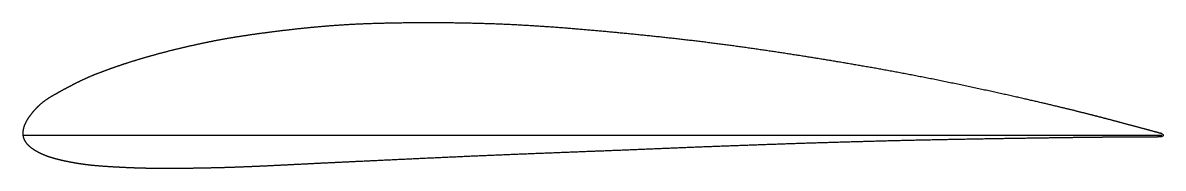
# Model space of a CAD drawing. Header units: millimetres. Extents: x 0 to 200, y -6 to 20.
import ezdxf

# ---------------------------------------------------------------- set-up
doc = ezdxf.new("R2010")
doc.units = ezdxf.units.MM
doc.layers.get('0').update_dxf_attribs({"linetype": 'CONTINUOUS'})

msp = doc.modelspace()

# ---------------------------------------------------------------- linework, layer by layer
msp.add_line((0, 0), (200, 0))
msp.add_open_spline([(200, 0.26), (199.54, 0.38), (198.64, 0.63), (197.32, 0.99), (195.61, 1.45), (193.55, 2), (191.58, 2.53), (189.66, 3.03), (187.75, 3.52), (185.81, 4.02), (183.76, 4.52), (181.55, 5.05), (179.15, 5.62), (176.53, 6.23), (173.71, 6.87), (170.72, 7.53), (167.62, 8.2), (164.45, 8.87), (161.27, 9.53), (158.13, 10.16), (155.05, 10.75), (152.04, 11.31), (149.09, 11.85), (146.19, 12.35), (143.31, 12.84), (140.45, 13.31), (137.56, 13.77), (134.65, 14.23), (131.71, 14.68), (128.73, 15.11), (125.72, 15.54), (122.69, 15.94), (119.64, 16.33), (116.6, 16.7), (113.56, 17.04), (110.55, 17.36), (107.57, 17.67), (104.62, 17.96), (101.71, 18.23), (98.83, 18.49), (95.95, 18.73), (93.07, 18.95), (90.15, 19.15), (87.16, 19.32), (84.1, 19.47), (80.95, 19.58), (77.74, 19.66), (74.5, 19.71), (71.29, 19.72), (68.18, 19.71), (65.21, 19.67), (62.45, 19.61), (59.91, 19.52), (57.61, 19.42), (55.48, 19.29), (53.46, 19.14), (51.48, 18.97), (49.48, 18.77), (47.41, 18.55), (45.29, 18.3), (43.15, 18.03), (41.03, 17.75), (38.93, 17.45), (36.88, 17.13), (34.83, 16.77), (32.75, 16.37), (30.61, 15.92), (28.4, 15.42), (26.18, 14.89), (24, 14.33), (21.96, 13.76), (20.1, 13.22), (18.47, 12.71), (17.03, 12.23), (15.7, 11.77), (14.41, 11.31), (13.07, 10.81), (11.62, 10.22), (10.07, 9.51), (8.46, 8.7), (6.93, 7.88), (5.61, 7.14), (4.57, 6.54), (3.72, 5.98), (2.83, 5.25), (1.76, 4.16), (0.67, 2.73), (-0.08, 1.16), (-0.14, -0.32), (0.55, -1.53), (1.67, -2.43), (2.81, -3.05), (3.76, -3.48), (4.69, -3.82), (5.85, -4.16), (7.3, -4.5), (8.94, -4.82), (10.61, -5.09), (12.19, -5.27), (13.64, -5.39), (14.99, -5.48), (16.33, -5.56), (17.74, -5.63), (19.3, -5.7), (21.09, -5.76), (23.09, -5.79), (25.26, -5.8), (27.51, -5.79), (29.76, -5.77), (31.95, -5.73), (34.07, -5.68), (36.15, -5.63), (38.21, -5.55), (40.29, -5.47), (42.42, -5.38), (44.56, -5.27), (46.7, -5.17), (48.79, -5.06), (50.82, -4.96), (52.8, -4.86), (54.8, -4.77), (56.89, -4.67), (59.13, -4.56), (61.58, -4.45), (64.27, -4.32), (67.17, -4.18), (70.24, -4.04), (73.43, -3.89), (76.66, -3.75), (79.88, -3.6), (83.05, -3.47), (86.14, -3.34), (89.16, -3.22), (92.1, -3.11), (95, -2.99), (97.87, -2.88), (100.75, -2.77), (103.66, -2.66), (106.6, -2.54), (109.57, -2.42), (112.59, -2.29), (115.62, -2.17), (118.67, -2.05), (121.73, -1.93), (124.78, -1.82), (127.81, -1.71), (130.82, -1.6), (133.79, -1.5), (136.72, -1.4), (139.63, -1.31), (142.52, -1.22), (145.41, -1.14), (148.32, -1.06), (151.28, -0.98), (154.3, -0.9), (157.39, -0.83), (160.55, -0.77), (163.75, -0.7), (166.96, -0.65), (170.12, -0.59), (173.17, -0.54), (176.06, -0.5), (178.75, -0.46), (181.22, -0.42), (183.48, -0.39), (185.57, -0.37), (187.55, -0.34), (189.49, -0.32), (191.44, -0.31), (193.45, -0.29), (195.53, -0.28), (197.27, -0.27), (198.62, -0.27), (199.54, -0.26), (200, -0.26)], degree=5)
msp.add_open_spline([(200, 0.26), (200.06, 0.23), (200.15, 0.16), (200.24, 0.06), (200.27, -0.04), (200.2, -0.14), (200.1, -0.21), (200.02, -0.25), (200, -0.26)], degree=5, knots=[0, 0, 0, 0, 0, 0, 0.1, 0.2, 0.3, 0.3390846, 0.3390846, 0.3390846, 0.3390846, 0.3390846, 0.3390846])

doc.saveas('drawing.dxf')
